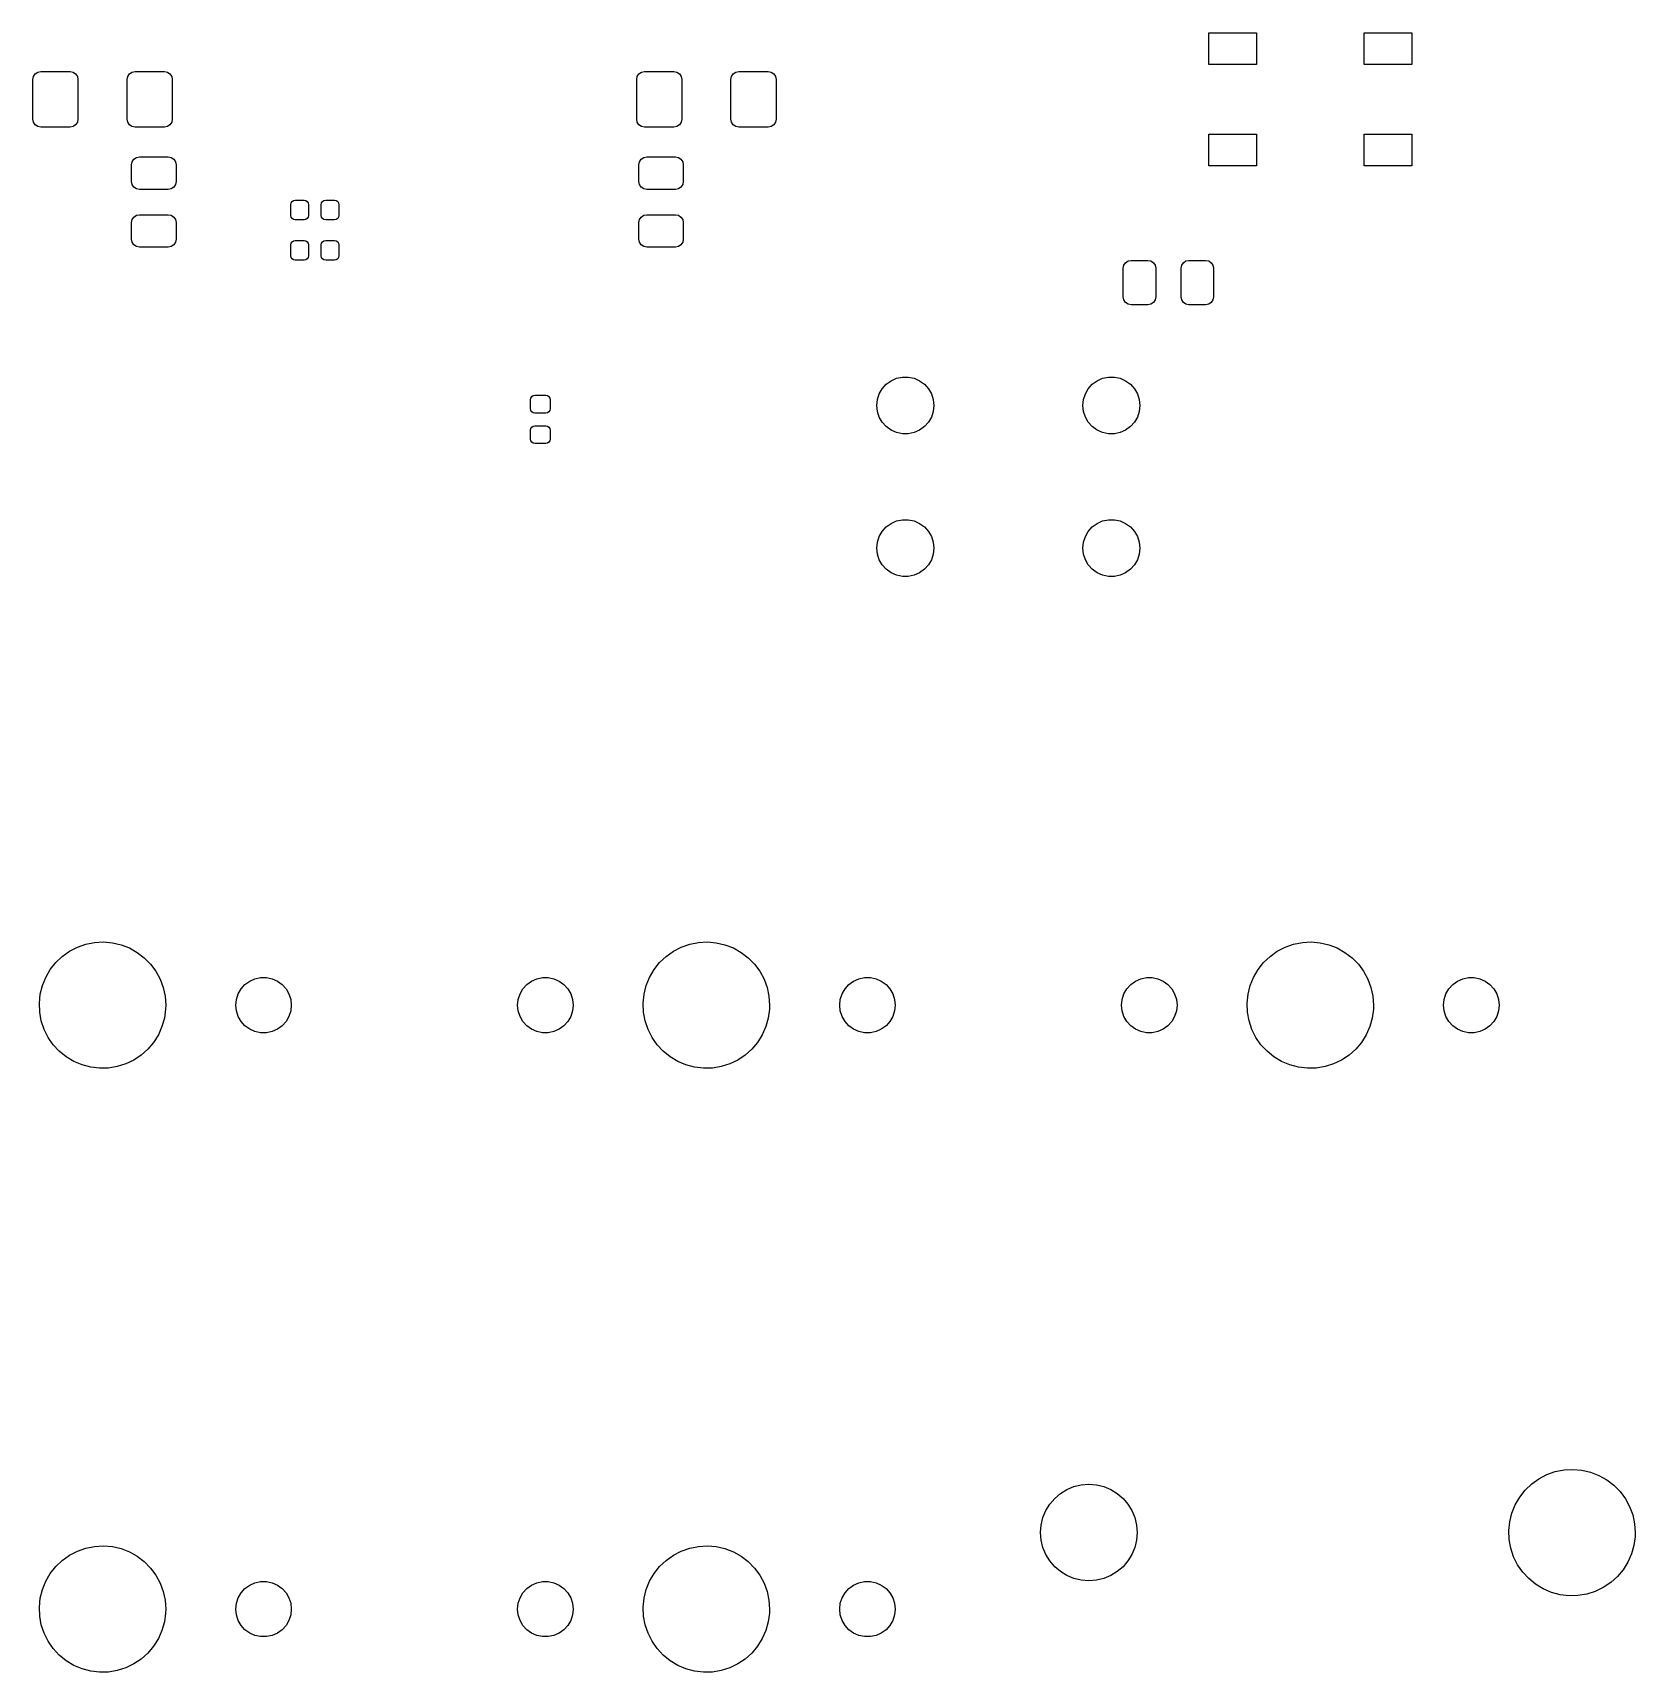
# Model space of a CAD drawing. Extents: x 30 to 427, y -148 to -23.
# Drawn here: x 376.4 to 427, y -83 to -31.2 of the extents above; entities that cross this region are included whole.
import ezdxf

# ---------------------------------------------------------------- set-up
doc = ezdxf.new("R2010")
doc.units = 0
doc.layers.add('BLACK', color=7, linetype='CONTINUOUS')

msp = doc.modelspace()

# ---------------------------------------------------------------- linework, layer by layer
at = {"layer": 'BLACK', "linetype": 'CONTINUOUS'}
for p, q in [((413.519, -32.2375), (413.519, -31.2375)), ((413.519, -31.2375), (415.019, -31.2375)), ((415.019, -31.2375), (415.019, -32.2375)), ((418.419, -32.2375), (418.419, -31.2375)), ((418.419, -31.2375), (419.919, -31.2375)), ((419.919, -31.2375), (419.919, -32.2375)), ((376.438, -32.6168), (376.492, -32.5357)), ((376.492, -32.5357), (376.573, -32.4815)), ((376.573, -32.4815), (376.669, -32.4625)), ((376.669, -32.4625), (377.594, -32.4625)), ((377.594, -32.4625), (377.689, -32.4815)), ((377.689, -32.4815), (377.771, -32.5357)), ((377.771, -32.5357), (377.825, -32.6168)), ((379.413, -32.6168), (379.467, -32.5357)), ((379.467, -32.5357), (379.548, -32.4815)), ((379.548, -32.4815), (379.644, -32.4625)), ((379.644, -32.4625), (380.569, -32.4625)), ((380.569, -32.4625), (380.664, -32.4815)), ((380.664, -32.4815), (380.746, -32.5357)), ((380.746, -32.5357), (380.8, -32.6168)), ((395.488, -32.6168), (395.542, -32.5357)), ((395.542, -32.5357), (395.623, -32.4815)), ((395.623, -32.4815), (395.719, -32.4625)), ((395.719, -32.4625), (396.644, -32.4625)), ((396.644, -32.4625), (396.739, -32.4815)), ((396.739, -32.4815), (396.821, -32.5357)), ((396.821, -32.5357), (396.875, -32.6168)), ((398.463, -32.6168), (398.517, -32.5357)), ((398.517, -32.5357), (398.598, -32.4815)), ((398.598, -32.4815), (398.694, -32.4625)), ((398.694, -32.4625), (399.619, -32.4625)), ((399.619, -32.4625), (399.714, -32.4815)), ((399.714, -32.4815), (399.796, -32.5357)), ((399.796, -32.5357), (399.85, -32.6168)), ((415.019, -32.2375), (413.519, -32.2375)), ((419.919, -32.2375), (418.419, -32.2375)), ((376.419, -32.7125), (376.438, -32.6168)), ((376.419, -33.9625), (376.419, -32.7125)), ((377.825, -32.6168), (377.844, -32.7125)), ((377.844, -32.7125), (377.844, -33.9625)), ((379.394, -32.7125), (379.413, -32.6168)), ((379.394, -33.9625), (379.394, -32.7125)), ((380.8, -32.6168), (380.819, -32.7125)), ((380.819, -32.7125), (380.819, -33.9625)), ((395.469, -32.7125), (395.488, -32.6168)), ((395.469, -33.9625), (395.469, -32.7125)), ((396.875, -32.6168), (396.894, -32.7125)), ((396.894, -32.7125), (396.894, -33.9625)), ((398.444, -32.7125), (398.463, -32.6168)), ((398.444, -33.9625), (398.444, -32.7125)), ((399.85, -32.6168), (399.869, -32.7125)), ((399.869, -32.7125), (399.869, -33.9625)), ((376.438, -34.0582), (376.419, -33.9625)), ((376.492, -34.1393), (376.438, -34.0582)), ((377.825, -34.0582), (377.771, -34.1393)), ((377.844, -33.9625), (377.825, -34.0582)), ((379.413, -34.0582), (379.394, -33.9625)), ((379.467, -34.1393), (379.413, -34.0582)), ((380.8, -34.0582), (380.746, -34.1393)), ((380.819, -33.9625), (380.8, -34.0582)), ((395.488, -34.0582), (395.469, -33.9625)), ((395.542, -34.1393), (395.488, -34.0582)), ((396.875, -34.0582), (396.821, -34.1393)), ((396.894, -33.9625), (396.875, -34.0582)), ((398.463, -34.0582), (398.444, -33.9625)), ((398.517, -34.1393), (398.463, -34.0582)), ((399.85, -34.0582), (399.796, -34.1393)), ((399.869, -33.9625), (399.85, -34.0582)), ((376.573, -34.1935), (376.492, -34.1393)), ((376.669, -34.2125), (376.573, -34.1935)), ((377.594, -34.2125), (376.669, -34.2125)), ((377.689, -34.1935), (377.594, -34.2125)), ((377.771, -34.1393), (377.689, -34.1935)), ((379.548, -34.1935), (379.467, -34.1393)), ((379.644, -34.2125), (379.548, -34.1935)), ((380.569, -34.2125), (379.644, -34.2125)), ((380.664, -34.1935), (380.569, -34.2125)), ((380.746, -34.1393), (380.664, -34.1935)), ((395.623, -34.1935), (395.542, -34.1393)), ((395.719, -34.2125), (395.623, -34.1935)), ((396.644, -34.2125), (395.719, -34.2125)), ((396.739, -34.1935), (396.644, -34.2125)), ((396.821, -34.1393), (396.739, -34.1935)), ((398.598, -34.1935), (398.517, -34.1393)), ((398.694, -34.2125), (398.598, -34.1935)), ((399.619, -34.2125), (398.694, -34.2125)), ((399.714, -34.1935), (399.619, -34.2125)), ((399.796, -34.1393), (399.714, -34.1935)), ((413.519, -35.4375), (413.519, -34.4375)), ((413.519, -34.4375), (415.019, -34.4375)), ((415.019, -34.4375), (415.019, -35.4375)), ((418.419, -35.4375), (418.419, -34.4375)), ((418.419, -34.4375), (419.919, -34.4375)), ((419.919, -34.4375), (419.919, -35.4375)), ((379.692, -35.17), (379.788, -35.151)), ((379.788, -35.151), (380.688, -35.151)), ((380.688, -35.151), (380.784, -35.17)), ((395.694, -35.17), (395.79, -35.151)), ((395.79, -35.151), (396.69, -35.151)), ((396.69, -35.151), (396.786, -35.17)), ((379.538, -35.401), (379.557, -35.3053)), ((379.538, -35.926), (379.538, -35.401)), ((379.557, -35.3053), (379.611, -35.2242)), ((379.611, -35.2242), (379.692, -35.17)), ((380.784, -35.17), (380.865, -35.2242)), ((380.865, -35.2242), (380.919, -35.3053)), ((380.919, -35.3053), (380.938, -35.401)), ((380.938, -35.401), (380.938, -35.926)), ((395.54, -35.401), (395.559, -35.3053)), ((395.54, -35.926), (395.54, -35.401)), ((395.559, -35.3053), (395.613, -35.2242)), ((395.613, -35.2242), (395.694, -35.17)), ((396.786, -35.17), (396.867, -35.2242)), ((396.867, -35.2242), (396.921, -35.3053)), ((396.921, -35.3053), (396.94, -35.401)), ((396.94, -35.401), (396.94, -35.926)), ((415.019, -35.4375), (413.519, -35.4375)), ((419.919, -35.4375), (418.419, -35.4375)), ((379.557, -36.0217), (379.538, -35.926)), ((379.611, -36.1028), (379.557, -36.0217)), ((379.692, -36.157), (379.611, -36.1028)), ((379.788, -36.176), (379.692, -36.157)), ((380.688, -36.176), (379.788, -36.176)), ((380.784, -36.157), (380.688, -36.176)), ((380.865, -36.1028), (380.784, -36.157)), ((380.919, -36.0217), (380.865, -36.1028)), ((380.938, -35.926), (380.919, -36.0217)), ((395.559, -36.0217), (395.54, -35.926)), ((395.613, -36.1028), (395.559, -36.0217)), ((395.694, -36.157), (395.613, -36.1028)), ((395.79, -36.176), (395.694, -36.157)), ((396.69, -36.176), (395.79, -36.176)), ((396.786, -36.157), (396.69, -36.176)), ((396.867, -36.1028), (396.786, -36.157)), ((396.921, -36.0217), (396.867, -36.1028)), ((396.94, -35.926), (396.921, -36.0217)), ((384.558, -36.66), (384.569, -36.6064)), ((384.558, -37), (384.558, -36.66)), ((384.569, -36.6064), (384.599, -36.561)), ((384.599, -36.561), (384.644, -36.5307)), ((384.644, -36.5307), (384.698, -36.52)), ((384.698, -36.52), (384.978, -36.52)), ((384.978, -36.52), (385.032, -36.5307)), ((385.032, -36.5307), (385.077, -36.561)), ((385.077, -36.561), (385.107, -36.6064)), ((385.107, -36.6064), (385.118, -36.66)), ((385.118, -36.66), (385.118, -37)), ((385.518, -36.66), (385.529, -36.6064)), ((385.518, -37), (385.518, -36.66)), ((385.529, -36.6064), (385.559, -36.561)), ((385.559, -36.561), (385.604, -36.5307)), ((385.604, -36.5307), (385.658, -36.52)), ((385.658, -36.52), (385.938, -36.52)), ((385.938, -36.52), (385.992, -36.5307)), ((385.992, -36.5307), (386.037, -36.561)), ((386.037, -36.561), (386.067, -36.6064)), ((386.067, -36.6064), (386.078, -36.66)), ((386.078, -36.66), (386.078, -37)), ((379.538, -37.226), (379.557, -37.1303)), ((379.538, -37.751), (379.538, -37.226)), ((379.557, -37.1303), (379.611, -37.0492)), ((379.611, -37.0492), (379.692, -36.995)), ((379.692, -36.995), (379.788, -36.976)), ((379.788, -36.976), (380.688, -36.976)), ((380.688, -36.976), (380.784, -36.995)), ((380.784, -36.995), (380.865, -37.0492)), ((380.865, -37.0492), (380.919, -37.1303)), ((380.919, -37.1303), (380.938, -37.226)), ((380.938, -37.226), (380.938, -37.751)), ((384.569, -37.0536), (384.558, -37)), ((384.599, -37.099), (384.569, -37.0536)), ((384.644, -37.1293), (384.599, -37.099)), ((384.698, -37.14), (384.644, -37.1293)), ((384.978, -37.14), (384.698, -37.14)), ((385.032, -37.1293), (384.978, -37.14)), ((385.077, -37.099), (385.032, -37.1293)), ((385.107, -37.0536), (385.077, -37.099)), ((385.118, -37), (385.107, -37.0536)), ((385.529, -37.0536), (385.518, -37)), ((385.559, -37.099), (385.529, -37.0536)), ((385.604, -37.1293), (385.559, -37.099)), ((385.658, -37.14), (385.604, -37.1293)), ((385.938, -37.14), (385.658, -37.14)), ((385.992, -37.1293), (385.938, -37.14)), ((386.037, -37.099), (385.992, -37.1293)), ((386.067, -37.0536), (386.037, -37.099)), ((386.078, -37), (386.067, -37.0536)), ((395.54, -37.226), (395.559, -37.1303)), ((395.54, -37.751), (395.54, -37.226)), ((395.559, -37.1303), (395.613, -37.0492)), ((395.613, -37.0492), (395.694, -36.995)), ((395.694, -36.995), (395.79, -36.976)), ((395.79, -36.976), (396.69, -36.976)), ((396.69, -36.976), (396.786, -36.995)), ((396.786, -36.995), (396.867, -37.0492)), ((396.867, -37.0492), (396.921, -37.1303)), ((396.921, -37.1303), (396.94, -37.226)), ((396.94, -37.226), (396.94, -37.751)), ((379.557, -37.8467), (379.538, -37.751)), ((380.938, -37.751), (380.919, -37.8467)), ((395.559, -37.8467), (395.54, -37.751)), ((396.94, -37.751), (396.921, -37.8467)), ((379.611, -37.9278), (379.557, -37.8467)), ((379.692, -37.982), (379.611, -37.9278)), ((379.788, -38.001), (379.692, -37.982)), ((380.688, -38.001), (379.788, -38.001)), ((380.784, -37.982), (380.688, -38.001)), ((380.865, -37.9278), (380.784, -37.982)), ((380.919, -37.8467), (380.865, -37.9278)), ((384.558, -37.93), (384.569, -37.8764)), ((384.558, -38.27), (384.558, -37.93)), ((384.569, -38.3236), (384.558, -38.27)), ((384.569, -37.8764), (384.599, -37.831)), ((384.599, -37.831), (384.644, -37.8007)), ((384.644, -37.8007), (384.698, -37.79)), ((384.698, -37.79), (384.978, -37.79)), ((384.978, -37.79), (385.032, -37.8007)), ((385.032, -37.8007), (385.077, -37.831)), ((385.077, -37.831), (385.107, -37.8764)), ((385.107, -37.8764), (385.118, -37.93)), ((385.118, -38.27), (385.107, -38.3236)), ((385.118, -37.93), (385.118, -38.27)), ((385.518, -37.93), (385.529, -37.8764)), ((385.518, -38.27), (385.518, -37.93)), ((385.529, -38.3236), (385.518, -38.27)), ((385.529, -37.8764), (385.559, -37.831)), ((385.559, -37.831), (385.604, -37.8007)), ((385.604, -37.8007), (385.658, -37.79)), ((385.658, -37.79), (385.938, -37.79)), ((385.938, -37.79), (385.992, -37.8007)), ((385.992, -37.8007), (386.037, -37.831)), ((386.037, -37.831), (386.067, -37.8764)), ((386.067, -37.8764), (386.078, -37.93)), ((386.078, -38.27), (386.067, -38.3236)), ((386.078, -37.93), (386.078, -38.27)), ((395.613, -37.9278), (395.559, -37.8467)), ((395.694, -37.982), (395.613, -37.9278)), ((395.79, -38.001), (395.694, -37.982)), ((396.69, -38.001), (395.79, -38.001)), ((396.786, -37.982), (396.69, -38.001)), ((396.867, -37.9278), (396.786, -37.982)), ((396.921, -37.8467), (396.867, -37.9278)), ((384.599, -38.369), (384.569, -38.3236)), ((384.644, -38.3993), (384.599, -38.369)), ((384.698, -38.41), (384.644, -38.3993)), ((384.978, -38.41), (384.698, -38.41)), ((385.032, -38.3993), (384.978, -38.41)), ((385.077, -38.369), (385.032, -38.3993)), ((385.107, -38.3236), (385.077, -38.369)), ((385.559, -38.369), (385.529, -38.3236)), ((385.604, -38.3993), (385.559, -38.369)), ((385.658, -38.41), (385.604, -38.3993)), ((385.938, -38.41), (385.658, -38.41)), ((385.992, -38.3993), (385.938, -38.41)), ((386.037, -38.369), (385.992, -38.3993)), ((386.067, -38.3236), (386.037, -38.369)), ((410.817, -38.666), (410.836, -38.5703)), ((410.817, -39.566), (410.817, -38.666)), ((410.836, -38.5703), (410.89, -38.4892)), ((410.89, -38.4892), (410.971, -38.435)), ((410.971, -38.435), (411.067, -38.416)), ((411.067, -38.416), (411.592, -38.416)), ((411.592, -38.416), (411.688, -38.435)), ((411.688, -38.435), (411.769, -38.4892)), ((411.769, -38.4892), (411.823, -38.5703)), ((411.823, -38.5703), (411.842, -38.666)), ((411.842, -38.666), (411.842, -39.566)), ((412.642, -38.666), (412.661, -38.5703)), ((412.642, -39.566), (412.642, -38.666)), ((412.661, -38.5703), (412.715, -38.4892)), ((412.715, -38.4892), (412.796, -38.435)), ((412.796, -38.435), (412.892, -38.416)), ((412.892, -38.416), (413.417, -38.416)), ((413.417, -38.416), (413.513, -38.435)), ((413.513, -38.435), (413.594, -38.4892)), ((413.594, -38.4892), (413.648, -38.5703)), ((413.648, -38.5703), (413.667, -38.666)), ((413.667, -38.666), (413.667, -39.566)), ((410.836, -39.6617), (410.817, -39.566)), ((410.89, -39.7428), (410.836, -39.6617)), ((410.971, -39.797), (410.89, -39.7428)), ((411.067, -39.816), (410.971, -39.797)), ((411.592, -39.816), (411.067, -39.816)), ((411.688, -39.797), (411.592, -39.816)), ((411.769, -39.7428), (411.688, -39.797)), ((411.823, -39.6617), (411.769, -39.7428)), ((411.842, -39.566), (411.823, -39.6617)), ((412.661, -39.6617), (412.642, -39.566)), ((412.715, -39.7428), (412.661, -39.6617)), ((412.796, -39.797), (412.715, -39.7428)), ((412.892, -39.816), (412.796, -39.797)), ((413.417, -39.816), (412.892, -39.816)), ((413.513, -39.797), (413.417, -39.816)), ((413.594, -39.7428), (413.513, -39.797)), ((413.648, -39.6617), (413.594, -39.7428)), ((413.667, -39.566), (413.648, -39.6617)), ((403.216, -42.4647), (403.342, -42.3249)), ((403.342, -42.3249), (403.494, -42.2143)), ((403.494, -42.2143), (403.666, -42.1378)), ((403.666, -42.1378), (403.85, -42.0987)), ((403.85, -42.0987), (404.038, -42.0987)), ((404.038, -42.0987), (404.222, -42.1378)), ((404.222, -42.1378), (404.394, -42.2143)), ((404.394, -42.2143), (404.546, -42.3249)), ((404.546, -42.3249), (404.672, -42.4647)), ((409.716, -42.4647), (409.842, -42.3249)), ((409.842, -42.3249), (409.994, -42.2143)), ((409.994, -42.2143), (410.166, -42.1378)), ((410.166, -42.1378), (410.35, -42.0987)), ((410.35, -42.0987), (410.538, -42.0987)), ((410.538, -42.0987), (410.722, -42.1378)), ((410.722, -42.1378), (410.894, -42.2143)), ((410.894, -42.2143), (411.046, -42.3249)), ((411.046, -42.3249), (411.172, -42.4647)), ((392.12, -42.814), (392.131, -42.7604)), ((392.12, -43.094), (392.12, -42.814)), ((392.131, -42.7604), (392.161, -42.715)), ((392.161, -42.715), (392.206, -42.6847)), ((392.206, -42.6847), (392.26, -42.674)), ((392.26, -42.674), (392.6, -42.674)), ((392.6, -42.674), (392.654, -42.6847)), ((392.654, -42.6847), (392.699, -42.715)), ((392.699, -42.715), (392.729, -42.7604)), ((392.729, -42.7604), (392.74, -42.814)), ((392.74, -42.814), (392.74, -43.094)), ((403.044, -42.9937), (403.063, -42.8066)), ((403.063, -42.8066), (403.122, -42.6277)), ((403.122, -42.6277), (403.216, -42.4647)), ((404.672, -42.4647), (404.766, -42.6277)), ((404.766, -42.6277), (404.824, -42.8066)), ((404.824, -42.8066), (404.844, -42.9937)), ((409.544, -42.9937), (409.563, -42.8066)), ((409.563, -42.8066), (409.622, -42.6277)), ((409.622, -42.6277), (409.716, -42.4647)), ((411.172, -42.4647), (411.266, -42.6277)), ((411.266, -42.6277), (411.324, -42.8066)), ((411.324, -42.8066), (411.344, -42.9937)), ((392.131, -43.1476), (392.12, -43.094)), ((392.161, -43.193), (392.131, -43.1476)), ((392.206, -43.2233), (392.161, -43.193)), ((392.26, -43.234), (392.206, -43.2233)), ((392.6, -43.234), (392.26, -43.234)), ((392.654, -43.2233), (392.6, -43.234)), ((392.699, -43.193), (392.654, -43.2233)), ((392.729, -43.1476), (392.699, -43.193)), ((392.74, -43.094), (392.729, -43.1476)), ((403.063, -43.1809), (403.044, -42.9937)), ((403.122, -43.3598), (403.063, -43.1809)), ((403.216, -43.5228), (403.122, -43.3598)), ((404.766, -43.3598), (404.672, -43.5228)), ((404.824, -43.1809), (404.766, -43.3598)), ((404.844, -42.9937), (404.824, -43.1809)), ((409.563, -43.1809), (409.544, -42.9937)), ((409.622, -43.3598), (409.563, -43.1809)), ((409.716, -43.5228), (409.622, -43.3598)), ((411.266, -43.3598), (411.172, -43.5228)), ((411.324, -43.1809), (411.266, -43.3598)), ((411.344, -42.9937), (411.324, -43.1809)), ((392.12, -43.774), (392.131, -43.7204)), ((392.12, -44.054), (392.12, -43.774)), ((392.131, -43.7204), (392.161, -43.675)), ((392.161, -43.675), (392.206, -43.6447)), ((392.206, -43.6447), (392.26, -43.634)), ((392.26, -43.634), (392.6, -43.634)), ((392.6, -43.634), (392.654, -43.6447)), ((392.654, -43.6447), (392.699, -43.675)), ((392.699, -43.675), (392.729, -43.7204)), ((392.729, -43.7204), (392.74, -43.774)), ((392.74, -43.774), (392.74, -44.054)), ((403.342, -43.6626), (403.216, -43.5228)), ((403.494, -43.7732), (403.342, -43.6626)), ((403.666, -43.8497), (403.494, -43.7732)), ((403.85, -43.8888), (403.666, -43.8497)), ((404.038, -43.8888), (403.85, -43.8888)), ((404.222, -43.8497), (404.038, -43.8888)), ((404.394, -43.7732), (404.222, -43.8497)), ((404.546, -43.6626), (404.394, -43.7732)), ((404.672, -43.5228), (404.546, -43.6626)), ((409.842, -43.6626), (409.716, -43.5228)), ((409.994, -43.7732), (409.842, -43.6626)), ((410.166, -43.8497), (409.994, -43.7732)), ((410.35, -43.8888), (410.166, -43.8497)), ((410.538, -43.8888), (410.35, -43.8888)), ((410.722, -43.8497), (410.538, -43.8888)), ((410.894, -43.7732), (410.722, -43.8497)), ((411.046, -43.6626), (410.894, -43.7732)), ((411.172, -43.5228), (411.046, -43.6626)), ((392.131, -44.1076), (392.12, -44.054)), ((392.161, -44.153), (392.131, -44.1076)), ((392.206, -44.1833), (392.161, -44.153)), ((392.26, -44.194), (392.206, -44.1833)), ((392.6, -44.194), (392.26, -44.194)), ((392.654, -44.1833), (392.6, -44.194)), ((392.699, -44.153), (392.654, -44.1833)), ((392.729, -44.1076), (392.699, -44.153)), ((392.74, -44.054), (392.729, -44.1076)), ((403.122, -47.1277), (403.216, -46.9647)), ((403.216, -46.9647), (403.342, -46.8249)), ((403.342, -46.8249), (403.494, -46.7143)), ((403.494, -46.7143), (403.666, -46.6378)), ((403.666, -46.6378), (403.85, -46.5987)), ((403.85, -46.5987), (404.038, -46.5987)), ((404.038, -46.5987), (404.222, -46.6378)), ((404.222, -46.6378), (404.394, -46.7143)), ((404.394, -46.7143), (404.546, -46.8249)), ((404.546, -46.8249), (404.672, -46.9647)), ((404.672, -46.9647), (404.766, -47.1277)), ((409.622, -47.1277), (409.716, -46.9647)), ((409.716, -46.9647), (409.842, -46.8249)), ((409.842, -46.8249), (409.994, -46.7143)), ((409.994, -46.7143), (410.166, -46.6378)), ((410.166, -46.6378), (410.35, -46.5987)), ((410.35, -46.5987), (410.538, -46.5987)), ((410.538, -46.5987), (410.722, -46.6378)), ((410.722, -46.6378), (410.894, -46.7143)), ((410.894, -46.7143), (411.046, -46.8249)), ((411.046, -46.8249), (411.172, -46.9647)), ((411.172, -46.9647), (411.266, -47.1277)), ((403.044, -47.4937), (403.063, -47.3066)), ((403.063, -47.6809), (403.044, -47.4937)), ((403.063, -47.3066), (403.122, -47.1277)), ((404.766, -47.1277), (404.824, -47.3066)), ((404.824, -47.3066), (404.844, -47.4937)), ((404.844, -47.4937), (404.824, -47.6809)), ((409.544, -47.4937), (409.563, -47.3066)), ((409.563, -47.6809), (409.544, -47.4937)), ((409.563, -47.3066), (409.622, -47.1277)), ((411.266, -47.1277), (411.324, -47.3066)), ((411.324, -47.3066), (411.344, -47.4937)), ((411.344, -47.4937), (411.324, -47.6809)), ((403.122, -47.8598), (403.063, -47.6809)), ((403.216, -48.0228), (403.122, -47.8598)), ((403.342, -48.1626), (403.216, -48.0228)), ((404.672, -48.0228), (404.546, -48.1626)), ((404.766, -47.8598), (404.672, -48.0228)), ((404.824, -47.6809), (404.766, -47.8598)), ((409.622, -47.8598), (409.563, -47.6809)), ((409.716, -48.0228), (409.622, -47.8598)), ((409.842, -48.1626), (409.716, -48.0228)), ((411.172, -48.0228), (411.046, -48.1626)), ((411.266, -47.8598), (411.172, -48.0228)), ((411.324, -47.6809), (411.266, -47.8598)), ((403.494, -48.2732), (403.342, -48.1626)), ((403.666, -48.3497), (403.494, -48.2732)), ((403.85, -48.3888), (403.666, -48.3497)), ((404.038, -48.3888), (403.85, -48.3888)), ((404.222, -48.3497), (404.038, -48.3888)), ((404.394, -48.2732), (404.222, -48.3497)), ((404.546, -48.1626), (404.394, -48.2732)), ((409.994, -48.2732), (409.842, -48.1626)), ((410.166, -48.3497), (409.994, -48.2732)), ((410.35, -48.3888), (410.166, -48.3497)), ((410.538, -48.3888), (410.35, -48.3888)), ((410.722, -48.3497), (410.538, -48.3888)), ((410.894, -48.2732), (410.722, -48.3497)), ((411.046, -48.1626), (410.894, -48.2732)), ((377.827, -60.0826), (378.093, -59.9893)), ((378.093, -59.9893), (378.369, -59.9343)), ((378.369, -59.9343), (378.65, -59.9188)), ((378.65, -59.9188), (378.931, -59.9431)), ((378.931, -59.9431), (379.205, -60.0067)), ((396.877, -60.0826), (397.143, -59.9893)), ((397.143, -59.9893), (397.419, -59.9343)), ((397.419, -59.9343), (397.7, -59.9188)), ((397.7, -59.9188), (397.981, -59.9431)), ((397.981, -59.9431), (398.255, -60.0067)), ((415.927, -60.0826), (416.193, -59.9893)), ((416.193, -59.9893), (416.469, -59.9343)), ((416.469, -59.9343), (416.75, -59.9188)), ((416.75, -59.9188), (417.031, -59.9431)), ((417.031, -59.9431), (417.305, -60.0067)), ((377.144, -60.5706), (377.348, -60.3762)), ((377.348, -60.3762), (377.577, -60.2124)), ((377.577, -60.2124), (377.827, -60.0826)), ((379.205, -60.0067), (379.468, -60.1084)), ((379.468, -60.1084), (379.713, -60.246)), ((379.713, -60.246), (379.937, -60.4169)), ((379.937, -60.4169), (380.135, -60.6176)), ((396.194, -60.5706), (396.398, -60.3762)), ((396.398, -60.3762), (396.627, -60.2124)), ((396.627, -60.2124), (396.877, -60.0826)), ((398.255, -60.0067), (398.518, -60.1084)), ((398.518, -60.1084), (398.763, -60.246)), ((398.763, -60.246), (398.987, -60.4169)), ((398.987, -60.4169), (399.185, -60.6176)), ((415.244, -60.5706), (415.448, -60.3762)), ((415.448, -60.3762), (415.677, -60.2124)), ((415.677, -60.2124), (415.927, -60.0826)), ((417.305, -60.0067), (417.568, -60.1084)), ((417.568, -60.1084), (417.813, -60.246)), ((417.813, -60.246), (418.037, -60.4169)), ((418.037, -60.4169), (418.235, -60.6176)), ((376.828, -61.0353), (376.97, -60.7918)), ((376.97, -60.7918), (377.144, -60.5706)), ((380.135, -60.6176), (380.302, -60.8441)), ((380.302, -60.8441), (380.436, -61.092)), ((395.878, -61.0353), (396.02, -60.7918)), ((396.02, -60.7918), (396.194, -60.5706)), ((399.185, -60.6176), (399.352, -60.8441)), ((399.352, -60.8441), (399.486, -61.092)), ((414.928, -61.0353), (415.07, -60.7918)), ((415.07, -60.7918), (415.244, -60.5706)), ((418.235, -60.6176), (418.402, -60.8441)), ((418.402, -60.8441), (418.536, -61.092)), ((376.655, -61.5697), (376.722, -61.2964)), ((376.722, -61.2964), (376.828, -61.0353)), ((380.436, -61.092), (380.533, -61.3562)), ((380.533, -61.3562), (380.593, -61.6316)), ((382.899, -61.5566), (382.991, -61.3982)), ((382.991, -61.3982), (383.113, -61.2622)), ((383.113, -61.2622), (383.261, -61.1547)), ((383.261, -61.1547), (383.428, -61.0803)), ((383.428, -61.0803), (383.607, -61.0423)), ((383.607, -61.0423), (383.79, -61.0423)), ((383.79, -61.0423), (383.969, -61.0803)), ((383.969, -61.0803), (384.136, -61.1547)), ((384.136, -61.1547), (384.284, -61.2622)), ((384.284, -61.2622), (384.407, -61.3982)), ((384.407, -61.3982), (384.498, -61.5566)), ((391.789, -61.5566), (391.881, -61.3982)), ((391.881, -61.3982), (392.003, -61.2622)), ((392.003, -61.2622), (392.151, -61.1547)), ((392.151, -61.1547), (392.318, -61.0803)), ((392.318, -61.0803), (392.497, -61.0423)), ((392.497, -61.0423), (392.68, -61.0423)), ((392.68, -61.0423), (392.859, -61.0803)), ((392.859, -61.0803), (393.026, -61.1547)), ((393.026, -61.1547), (393.174, -61.2622)), ((393.174, -61.2622), (393.297, -61.3982)), ((393.297, -61.3982), (393.388, -61.5566)), ((395.705, -61.5697), (395.772, -61.2964)), ((395.772, -61.2964), (395.878, -61.0353)), ((399.486, -61.092), (399.583, -61.3562)), ((399.583, -61.3562), (399.643, -61.6316)), ((401.949, -61.5566), (402.041, -61.3982)), ((402.041, -61.3982), (402.163, -61.2622)), ((402.163, -61.2622), (402.311, -61.1547)), ((402.311, -61.1547), (402.478, -61.0803)), ((402.478, -61.0803), (402.657, -61.0423)), ((402.657, -61.0423), (402.84, -61.0423)), ((402.84, -61.0423), (403.019, -61.0803)), ((403.019, -61.0803), (403.186, -61.1547)), ((403.186, -61.1547), (403.334, -61.2622)), ((403.334, -61.2622), (403.457, -61.3982)), ((403.457, -61.3982), (403.548, -61.5566)), ((410.839, -61.5566), (410.931, -61.3982)), ((410.931, -61.3982), (411.053, -61.2622)), ((411.053, -61.2622), (411.201, -61.1547)), ((411.201, -61.1547), (411.368, -61.0803)), ((411.368, -61.0803), (411.547, -61.0423)), ((411.547, -61.0423), (411.73, -61.0423)), ((411.73, -61.0423), (411.909, -61.0803)), ((411.909, -61.0803), (412.076, -61.1547)), ((412.076, -61.1547), (412.224, -61.2622)), ((412.224, -61.2622), (412.347, -61.3982)), ((412.347, -61.3982), (412.438, -61.5566)), ((414.755, -61.5697), (414.822, -61.2964)), ((414.822, -61.2964), (414.928, -61.0353)), ((418.536, -61.092), (418.633, -61.3562)), ((418.633, -61.3562), (418.693, -61.6316)), ((420.999, -61.5566), (421.091, -61.3982)), ((421.091, -61.3982), (421.213, -61.2622)), ((421.213, -61.2622), (421.361, -61.1547)), ((421.361, -61.1547), (421.528, -61.0803)), ((421.528, -61.0803), (421.707, -61.0423)), ((421.707, -61.0423), (421.89, -61.0423)), ((421.89, -61.0423), (422.069, -61.0803)), ((422.069, -61.0803), (422.236, -61.1547)), ((422.236, -61.1547), (422.384, -61.2622)), ((422.384, -61.2622), (422.507, -61.3982)), ((422.507, -61.3982), (422.598, -61.5566)), ((376.626, -61.8499), (376.655, -61.5697)), ((376.637, -62.1313), (376.626, -61.8499)), ((380.609, -62.0377), (380.571, -62.3168)), ((380.593, -61.6316), (380.613, -61.9125)), ((380.613, -61.9125), (380.609, -62.0377)), ((382.824, -61.9125), (382.843, -61.7306)), ((382.843, -62.0944), (382.824, -61.9125)), ((382.843, -61.7306), (382.899, -61.5566)), ((384.498, -61.5566), (384.555, -61.7306)), ((384.555, -61.7306), (384.574, -61.9125)), ((384.574, -61.9125), (384.555, -62.0944)), ((391.714, -61.9125), (391.733, -61.7306)), ((391.733, -62.0944), (391.714, -61.9125)), ((391.733, -61.7306), (391.789, -61.5566)), ((393.388, -61.5566), (393.445, -61.7306)), ((393.445, -61.7306), (393.464, -61.9125)), ((393.464, -61.9125), (393.445, -62.0944)), ((395.676, -61.8499), (395.705, -61.5697)), ((395.687, -62.1313), (395.676, -61.8499)), ((399.659, -62.0377), (399.621, -62.3168)), ((399.643, -61.6316), (399.663, -61.9125)), ((399.663, -61.9125), (399.659, -62.0377)), ((401.874, -61.9125), (401.893, -61.7306)), ((401.893, -62.0944), (401.874, -61.9125)), ((401.893, -61.7306), (401.949, -61.5566)), ((403.548, -61.5566), (403.605, -61.7306)), ((403.605, -61.7306), (403.624, -61.9125)), ((403.624, -61.9125), (403.605, -62.0944)), ((410.764, -61.9125), (410.783, -61.7306)), ((410.783, -62.0944), (410.764, -61.9125)), ((410.783, -61.7306), (410.839, -61.5566)), ((412.438, -61.5566), (412.495, -61.7306)), ((412.495, -61.7306), (412.514, -61.9125)), ((412.514, -61.9125), (412.495, -62.0944)), ((414.726, -61.8499), (414.755, -61.5697)), ((414.737, -62.1313), (414.726, -61.8499)), ((418.709, -62.0377), (418.671, -62.3168)), ((418.693, -61.6316), (418.713, -61.9125)), ((418.713, -61.9125), (418.709, -62.0377)), ((420.924, -61.9125), (420.943, -61.7306)), ((420.943, -62.0944), (420.924, -61.9125)), ((420.943, -61.7306), (420.999, -61.5566)), ((422.598, -61.5566), (422.655, -61.7306)), ((422.655, -61.7306), (422.674, -61.9125)), ((422.674, -61.9125), (422.655, -62.0944)), ((376.687, -62.4084), (376.637, -62.1313)), ((376.777, -62.6755), (376.687, -62.4084)), ((380.571, -62.3168), (380.495, -62.5879)), ((382.899, -62.2684), (382.843, -62.0944)), ((382.991, -62.4268), (382.899, -62.2684)), ((383.113, -62.5628), (382.991, -62.4268)), ((383.261, -62.6703), (383.113, -62.5628)), ((384.284, -62.5628), (384.136, -62.6703)), ((384.407, -62.4268), (384.284, -62.5628)), ((384.498, -62.2684), (384.407, -62.4268)), ((384.555, -62.0944), (384.498, -62.2684)), ((391.789, -62.2684), (391.733, -62.0944)), ((391.881, -62.4268), (391.789, -62.2684)), ((392.003, -62.5628), (391.881, -62.4268)), ((392.151, -62.6703), (392.003, -62.5628)), ((393.174, -62.5628), (393.026, -62.6703)), ((393.297, -62.4268), (393.174, -62.5628)), ((393.388, -62.2684), (393.297, -62.4268)), ((393.445, -62.0944), (393.388, -62.2684)), ((395.737, -62.4084), (395.687, -62.1313)), ((395.827, -62.6755), (395.737, -62.4084)), ((399.621, -62.3168), (399.545, -62.5879)), ((401.949, -62.2684), (401.893, -62.0944)), ((402.041, -62.4268), (401.949, -62.2684)), ((402.163, -62.5628), (402.041, -62.4268)), ((402.311, -62.6703), (402.163, -62.5628)), ((403.334, -62.5628), (403.186, -62.6703)), ((403.457, -62.4268), (403.334, -62.5628)), ((403.548, -62.2684), (403.457, -62.4268)), ((403.605, -62.0944), (403.548, -62.2684)), ((410.839, -62.2684), (410.783, -62.0944)), ((410.931, -62.4268), (410.839, -62.2684)), ((411.053, -62.5628), (410.931, -62.4268)), ((411.201, -62.6703), (411.053, -62.5628)), ((412.224, -62.5628), (412.076, -62.6703)), ((412.347, -62.4268), (412.224, -62.5628)), ((412.438, -62.2684), (412.347, -62.4268)), ((412.495, -62.0944), (412.438, -62.2684)), ((414.787, -62.4084), (414.737, -62.1313)), ((414.877, -62.6755), (414.787, -62.4084)), ((418.671, -62.3168), (418.595, -62.5879)), ((420.999, -62.2684), (420.943, -62.0944)), ((421.091, -62.4268), (420.999, -62.2684)), ((421.213, -62.5628), (421.091, -62.4268)), ((421.361, -62.6703), (421.213, -62.5628)), ((422.384, -62.5628), (422.236, -62.6703)), ((422.507, -62.4268), (422.384, -62.5628)), ((422.598, -62.2684), (422.507, -62.4268)), ((422.655, -62.0944), (422.598, -62.2684)), ((376.903, -62.9275), (376.777, -62.6755)), ((377.063, -63.1592), (376.903, -62.9275)), ((380.232, -63.0845), (380.051, -63.3001)), ((380.381, -62.8455), (380.232, -63.0845)), ((380.495, -62.5879), (380.381, -62.8455)), ((383.428, -62.7447), (383.261, -62.6703)), ((383.607, -62.7827), (383.428, -62.7447)), ((383.79, -62.7827), (383.607, -62.7827)), ((383.969, -62.7447), (383.79, -62.7827)), ((384.136, -62.6703), (383.969, -62.7447)), ((392.318, -62.7447), (392.151, -62.6703)), ((392.497, -62.7827), (392.318, -62.7447)), ((392.68, -62.7827), (392.497, -62.7827)), ((392.859, -62.7447), (392.68, -62.7827)), ((393.026, -62.6703), (392.859, -62.7447)), ((395.953, -62.9275), (395.827, -62.6755)), ((396.113, -63.1592), (395.953, -62.9275)), ((399.282, -63.0845), (399.101, -63.3001)), ((399.431, -62.8455), (399.282, -63.0845)), ((399.545, -62.5879), (399.431, -62.8455)), ((402.478, -62.7447), (402.311, -62.6703)), ((402.657, -62.7827), (402.478, -62.7447)), ((402.84, -62.7827), (402.657, -62.7827)), ((403.019, -62.7447), (402.84, -62.7827)), ((403.186, -62.6703), (403.019, -62.7447)), ((411.368, -62.7447), (411.201, -62.6703)), ((411.547, -62.7827), (411.368, -62.7447)), ((411.73, -62.7827), (411.547, -62.7827)), ((411.909, -62.7447), (411.73, -62.7827)), ((412.076, -62.6703), (411.909, -62.7447)), ((415.003, -62.9275), (414.877, -62.6755)), ((415.163, -63.1592), (415.003, -62.9275)), ((418.332, -63.0845), (418.151, -63.3001)), ((418.481, -62.8455), (418.332, -63.0845)), ((418.595, -62.5879), (418.481, -62.8455)), ((421.528, -62.7447), (421.361, -62.6703)), ((421.707, -62.7827), (421.528, -62.7447)), ((421.89, -62.7827), (421.707, -62.7827)), ((422.069, -62.7447), (421.89, -62.7827)), ((422.236, -62.6703), (422.069, -62.7447)), ((377.254, -63.366), (377.063, -63.1592)), ((377.472, -63.5438), (377.254, -63.366)), ((377.714, -63.6891), (377.472, -63.5438)), ((379.841, -63.488), (379.607, -63.6445)), ((380.051, -63.3001), (379.841, -63.488)), ((396.304, -63.366), (396.113, -63.1592)), ((396.522, -63.5438), (396.304, -63.366)), ((396.764, -63.6891), (396.522, -63.5438)), ((398.891, -63.488), (398.657, -63.6445)), ((399.101, -63.3001), (398.891, -63.488)), ((415.354, -63.366), (415.163, -63.1592)), ((415.572, -63.5438), (415.354, -63.366)), ((415.814, -63.6891), (415.572, -63.5438)), ((417.941, -63.488), (417.707, -63.6445)), ((418.151, -63.3001), (417.941, -63.488)), ((377.973, -63.7989), (377.714, -63.6891)), ((378.245, -63.8711), (377.973, -63.7989)), ((378.525, -63.9042), (378.245, -63.8711)), ((378.806, -63.8976), (378.525, -63.9042)), ((379.084, -63.8513), (378.806, -63.8976)), ((379.353, -63.7664), (379.084, -63.8513)), ((379.607, -63.6445), (379.353, -63.7664)), ((397.023, -63.7989), (396.764, -63.6891)), ((397.295, -63.8711), (397.023, -63.7989)), ((397.575, -63.9042), (397.295, -63.8711)), ((397.856, -63.8976), (397.575, -63.9042)), ((398.134, -63.8513), (397.856, -63.8976)), ((398.403, -63.7664), (398.134, -63.8513)), ((398.657, -63.6445), (398.403, -63.7664)), ((416.073, -63.7989), (415.814, -63.6891)), ((416.345, -63.8711), (416.073, -63.7989)), ((416.625, -63.9042), (416.345, -63.8711)), ((416.906, -63.8976), (416.625, -63.9042)), ((417.184, -63.8513), (416.906, -63.8976)), ((417.453, -63.7664), (417.184, -63.8513)), ((417.707, -63.6445), (417.453, -63.7664)), ((409.263, -77.1001), (409.495, -77.0443)), ((409.495, -77.0443), (409.734, -77.0255)), ((409.734, -77.0255), (409.972, -77.0443)), ((409.972, -77.0443), (410.205, -77.1001)), ((423.499, -77.2076), (423.703, -77.0132)), ((423.703, -77.0132), (423.932, -76.8494)), ((423.932, -76.8494), (424.182, -76.7196)), ((424.182, -76.7196), (424.448, -76.6263)), ((424.448, -76.6263), (424.724, -76.5713)), ((424.724, -76.5713), (425.005, -76.5558)), ((425.005, -76.5558), (425.286, -76.5801)), ((425.286, -76.5801), (425.56, -76.6437)), ((425.56, -76.6437), (425.823, -76.7454)), ((425.823, -76.7454), (426.068, -76.883)), ((426.068, -76.883), (426.292, -77.0539)), ((426.292, -77.0539), (426.49, -77.2546)), ((408.501, -77.6537), (408.656, -77.4719)), ((408.656, -77.4719), (408.838, -77.3166)), ((408.838, -77.3166), (409.042, -77.1916)), ((409.042, -77.1916), (409.263, -77.1001)), ((410.205, -77.1001), (410.426, -77.1916)), ((410.426, -77.1916), (410.63, -77.3166)), ((410.63, -77.3166), (410.811, -77.4719)), ((410.811, -77.4719), (410.967, -77.6537)), ((423.183, -77.6723), (423.325, -77.4288)), ((423.325, -77.4288), (423.499, -77.2076)), ((426.49, -77.2546), (426.657, -77.4811)), ((426.657, -77.4811), (426.791, -77.729)), ((408.229, -78.3111), (408.284, -78.0786)), ((408.284, -78.0786), (408.376, -77.8576)), ((408.376, -77.8576), (408.501, -77.6537)), ((410.967, -77.6537), (411.092, -77.8576)), ((411.092, -77.8576), (411.183, -78.0786)), ((411.183, -78.0786), (411.239, -78.3111)), ((423.01, -78.2067), (423.077, -77.9334)), ((423.077, -77.9334), (423.183, -77.6723)), ((426.791, -77.729), (426.888, -77.9932)), ((426.888, -77.9932), (426.948, -78.2686)), ((408.21, -78.5495), (408.229, -78.3111)), ((408.229, -78.7879), (408.21, -78.5495)), ((411.239, -78.3111), (411.258, -78.5495)), ((411.258, -78.5495), (411.239, -78.7879)), ((422.981, -78.4869), (423.01, -78.2067)), ((422.992, -78.7683), (422.981, -78.4869)), ((426.948, -78.2686), (426.968, -78.5495)), ((426.968, -78.5495), (426.964, -78.6747)), ((377.827, -79.1326), (378.093, -79.0393)), ((378.093, -79.0393), (378.369, -78.9843)), ((378.369, -78.9843), (378.65, -78.9688)), ((378.65, -78.9688), (378.931, -78.9931)), ((378.931, -78.9931), (379.205, -79.0567)), ((379.205, -79.0567), (379.468, -79.1584)), ((396.877, -79.1326), (397.143, -79.0393)), ((397.143, -79.0393), (397.419, -78.9843)), ((397.419, -78.9843), (397.7, -78.9688)), ((397.7, -78.9688), (397.981, -78.9931)), ((397.981, -78.9931), (398.255, -79.0567)), ((398.255, -79.0567), (398.518, -79.1584)), ((408.284, -79.0204), (408.229, -78.7879)), ((408.376, -79.2414), (408.284, -79.0204)), ((411.183, -79.0204), (411.092, -79.2414)), ((411.239, -78.7879), (411.183, -79.0204)), ((423.042, -79.0454), (422.992, -78.7683)), ((423.132, -79.3125), (423.042, -79.0454)), ((426.926, -78.9538), (426.85, -79.2249)), ((426.964, -78.6747), (426.926, -78.9538)), ((376.97, -79.8418), (377.144, -79.6206)), ((377.144, -79.6206), (377.348, -79.4262)), ((377.348, -79.4262), (377.577, -79.2624)), ((377.577, -79.2624), (377.827, -79.1326)), ((379.468, -79.1584), (379.713, -79.296)), ((379.713, -79.296), (379.937, -79.4669)), ((379.937, -79.4669), (380.135, -79.6676)), ((396.02, -79.8418), (396.194, -79.6206)), ((396.194, -79.6206), (396.398, -79.4262)), ((396.398, -79.4262), (396.627, -79.2624)), ((396.627, -79.2624), (396.877, -79.1326)), ((398.518, -79.1584), (398.763, -79.296)), ((398.763, -79.296), (398.987, -79.4669)), ((398.987, -79.4669), (399.185, -79.6676)), ((408.501, -79.4453), (408.376, -79.2414)), ((408.656, -79.6271), (408.501, -79.4453)), ((408.838, -79.7824), (408.656, -79.6271)), ((410.811, -79.6271), (410.63, -79.7824)), ((410.967, -79.4453), (410.811, -79.6271)), ((411.092, -79.2414), (410.967, -79.4453)), ((423.258, -79.5645), (423.132, -79.3125)), ((423.418, -79.7962), (423.258, -79.5645)), ((426.736, -79.4825), (426.587, -79.7215)), ((426.85, -79.2249), (426.736, -79.4825)), ((376.722, -80.3464), (376.828, -80.0853)), ((376.828, -80.0853), (376.97, -79.8418)), ((380.135, -79.6676), (380.302, -79.8941)), ((380.302, -79.8941), (380.436, -80.142)), ((380.436, -80.142), (380.533, -80.4062)), ((383.261, -80.2047), (383.428, -80.1303)), ((383.428, -80.1303), (383.607, -80.0923)), ((383.607, -80.0923), (383.79, -80.0923)), ((383.79, -80.0923), (383.969, -80.1303)), ((383.969, -80.1303), (384.136, -80.2047)), ((392.151, -80.2047), (392.318, -80.1303)), ((392.318, -80.1303), (392.497, -80.0923)), ((392.497, -80.0923), (392.68, -80.0923)), ((392.68, -80.0923), (392.859, -80.1303)), ((392.859, -80.1303), (393.026, -80.2047)), ((395.772, -80.3464), (395.878, -80.0853)), ((395.878, -80.0853), (396.02, -79.8418)), ((399.185, -79.6676), (399.352, -79.8941)), ((399.352, -79.8941), (399.486, -80.142)), ((399.486, -80.142), (399.583, -80.4062)), ((402.311, -80.2047), (402.478, -80.1303)), ((402.478, -80.1303), (402.657, -80.0923)), ((402.657, -80.0923), (402.84, -80.0923)), ((402.84, -80.0923), (403.019, -80.1303)), ((403.019, -80.1303), (403.186, -80.2047)), ((409.042, -79.9074), (408.838, -79.7824)), ((409.263, -79.9989), (409.042, -79.9074)), ((409.495, -80.0547), (409.263, -79.9989)), ((409.734, -80.0735), (409.495, -80.0547)), ((409.972, -80.0547), (409.734, -80.0735)), ((410.205, -79.9989), (409.972, -80.0547)), ((410.426, -79.9074), (410.205, -79.9989)), ((410.63, -79.7824), (410.426, -79.9074)), ((423.609, -80.003), (423.418, -79.7962)), ((423.827, -80.1808), (423.609, -80.003)), ((426.196, -80.125), (425.962, -80.2815)), ((426.406, -79.9371), (426.196, -80.125)), ((426.587, -79.7215), (426.406, -79.9371)), ((376.626, -80.8999), (376.655, -80.6197)), ((376.655, -80.6197), (376.722, -80.3464)), ((380.533, -80.4062), (380.593, -80.6816)), ((382.843, -80.7806), (382.899, -80.6066)), ((382.899, -80.6066), (382.991, -80.4482)), ((382.991, -80.4482), (383.113, -80.3122)), ((383.113, -80.3122), (383.261, -80.2047)), ((384.136, -80.2047), (384.284, -80.3122)), ((384.284, -80.3122), (384.407, -80.4482)), ((384.407, -80.4482), (384.498, -80.6066)), ((384.498, -80.6066), (384.555, -80.7806)), ((391.733, -80.7806), (391.789, -80.6066)), ((391.789, -80.6066), (391.881, -80.4482)), ((391.881, -80.4482), (392.003, -80.3122)), ((392.003, -80.3122), (392.151, -80.2047)), ((393.026, -80.2047), (393.174, -80.3122)), ((393.174, -80.3122), (393.297, -80.4482)), ((393.297, -80.4482), (393.388, -80.6066)), ((393.388, -80.6066), (393.445, -80.7806)), ((395.676, -80.8999), (395.705, -80.6197)), ((395.705, -80.6197), (395.772, -80.3464)), ((399.583, -80.4062), (399.643, -80.6816)), ((401.893, -80.7806), (401.949, -80.6066)), ((401.949, -80.6066), (402.041, -80.4482)), ((402.041, -80.4482), (402.163, -80.3122)), ((402.163, -80.3122), (402.311, -80.2047)), ((403.186, -80.2047), (403.334, -80.3122)), ((403.334, -80.3122), (403.457, -80.4482)), ((403.457, -80.4482), (403.548, -80.6066)), ((403.548, -80.6066), (403.605, -80.7806)), ((424.069, -80.3261), (423.827, -80.1808)), ((424.328, -80.4359), (424.069, -80.3261)), ((424.6, -80.5081), (424.328, -80.4359)), ((424.88, -80.5412), (424.6, -80.5081)), ((425.161, -80.5346), (424.88, -80.5412)), ((425.439, -80.4883), (425.161, -80.5346)), ((425.708, -80.4034), (425.439, -80.4883)), ((425.962, -80.2815), (425.708, -80.4034)), ((376.637, -81.1813), (376.626, -80.8999)), ((376.687, -81.4584), (376.637, -81.1813)), ((380.609, -81.0877), (380.571, -81.3668)), ((380.593, -80.6816), (380.613, -80.9625)), ((380.613, -80.9625), (380.609, -81.0877)), ((382.824, -80.9625), (382.843, -80.7806)), ((382.843, -81.1444), (382.824, -80.9625)), ((382.899, -81.3184), (382.843, -81.1444)), ((384.555, -81.1444), (384.498, -81.3184)), ((384.555, -80.7806), (384.574, -80.9625)), ((384.574, -80.9625), (384.555, -81.1444)), ((391.714, -80.9625), (391.733, -80.7806)), ((391.733, -81.1444), (391.714, -80.9625)), ((391.789, -81.3184), (391.733, -81.1444)), ((393.445, -81.1444), (393.388, -81.3184)), ((393.445, -80.7806), (393.464, -80.9625)), ((393.464, -80.9625), (393.445, -81.1444)), ((395.687, -81.1813), (395.676, -80.8999)), ((395.737, -81.4584), (395.687, -81.1813)), ((399.659, -81.0877), (399.621, -81.3668)), ((399.643, -80.6816), (399.663, -80.9625)), ((399.663, -80.9625), (399.659, -81.0877)), ((401.874, -80.9625), (401.893, -80.7806)), ((401.893, -81.1444), (401.874, -80.9625)), ((401.949, -81.3184), (401.893, -81.1444)), ((403.605, -81.1444), (403.548, -81.3184)), ((403.605, -80.7806), (403.624, -80.9625)), ((403.624, -80.9625), (403.605, -81.1444)), ((376.777, -81.7255), (376.687, -81.4584)), ((380.495, -81.6379), (380.381, -81.8955)), ((380.571, -81.3668), (380.495, -81.6379)), ((382.991, -81.4768), (382.899, -81.3184)), ((383.113, -81.6128), (382.991, -81.4768)), ((383.261, -81.7203), (383.113, -81.6128)), ((384.284, -81.6128), (384.136, -81.7203)), ((384.407, -81.4768), (384.284, -81.6128)), ((384.498, -81.3184), (384.407, -81.4768)), ((391.881, -81.4768), (391.789, -81.3184)), ((392.003, -81.6128), (391.881, -81.4768)), ((392.151, -81.7203), (392.003, -81.6128)), ((393.174, -81.6128), (393.026, -81.7203)), ((393.297, -81.4768), (393.174, -81.6128)), ((393.388, -81.3184), (393.297, -81.4768)), ((395.827, -81.7255), (395.737, -81.4584)), ((399.545, -81.6379), (399.431, -81.8955)), ((399.621, -81.3668), (399.545, -81.6379)), ((402.041, -81.4768), (401.949, -81.3184)), ((402.163, -81.6128), (402.041, -81.4768)), ((402.311, -81.7203), (402.163, -81.6128)), ((403.334, -81.6128), (403.186, -81.7203)), ((403.457, -81.4768), (403.334, -81.6128)), ((403.548, -81.3184), (403.457, -81.4768)), ((376.903, -81.9775), (376.777, -81.7255)), ((377.063, -82.2092), (376.903, -81.9775)), ((377.254, -82.416), (377.063, -82.2092)), ((380.232, -82.1345), (380.051, -82.3501)), ((380.381, -81.8955), (380.232, -82.1345)), ((383.428, -81.7947), (383.261, -81.7203)), ((383.607, -81.8327), (383.428, -81.7947)), ((383.79, -81.8327), (383.607, -81.8327)), ((383.969, -81.7947), (383.79, -81.8327)), ((384.136, -81.7203), (383.969, -81.7947)), ((392.318, -81.7947), (392.151, -81.7203)), ((392.497, -81.8327), (392.318, -81.7947)), ((392.68, -81.8327), (392.497, -81.8327)), ((392.859, -81.7947), (392.68, -81.8327)), ((393.026, -81.7203), (392.859, -81.7947)), ((395.953, -81.9775), (395.827, -81.7255)), ((396.113, -82.2092), (395.953, -81.9775)), ((396.304, -82.416), (396.113, -82.2092)), ((399.282, -82.1345), (399.101, -82.3501)), ((399.431, -81.8955), (399.282, -82.1345)), ((402.478, -81.7947), (402.311, -81.7203)), ((402.657, -81.8327), (402.478, -81.7947)), ((402.84, -81.8327), (402.657, -81.8327)), ((403.019, -81.7947), (402.84, -81.8327)), ((403.186, -81.7203), (403.019, -81.7947)), ((377.472, -82.5938), (377.254, -82.416)), ((377.714, -82.7391), (377.472, -82.5938)), ((377.973, -82.8489), (377.714, -82.7391)), ((379.607, -82.6945), (379.353, -82.8164)), ((379.841, -82.538), (379.607, -82.6945)), ((380.051, -82.3501), (379.841, -82.538)), ((396.522, -82.5938), (396.304, -82.416)), ((396.764, -82.7391), (396.522, -82.5938)), ((397.023, -82.8489), (396.764, -82.7391)), ((398.657, -82.6945), (398.403, -82.8164)), ((398.891, -82.538), (398.657, -82.6945)), ((399.101, -82.3501), (398.891, -82.538)), ((378.245, -82.9211), (377.973, -82.8489)), ((378.525, -82.9542), (378.245, -82.9211)), ((378.806, -82.9476), (378.525, -82.9542)), ((379.084, -82.9013), (378.806, -82.9476)), ((379.353, -82.8164), (379.084, -82.9013)), ((397.295, -82.9211), (397.023, -82.8489)), ((397.575, -82.9542), (397.295, -82.9211)), ((397.856, -82.9476), (397.575, -82.9542)), ((398.134, -82.9013), (397.856, -82.9476)), ((398.403, -82.8164), (398.134, -82.9013))]:
    msp.add_line(p, q, dxfattribs=at)

doc.saveas('drawing.dxf')
